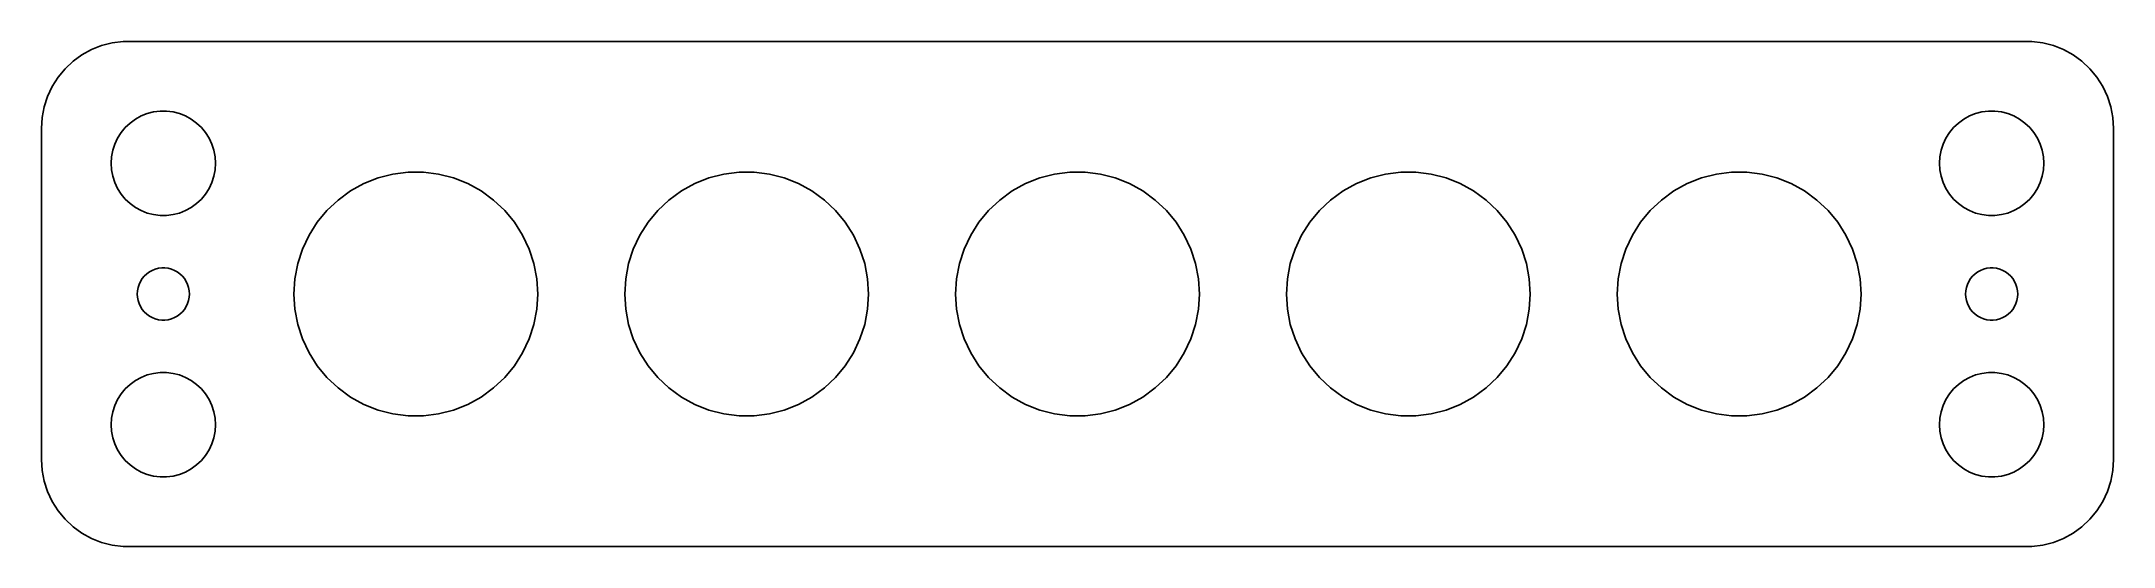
# Model space of a CAD drawing. Header units: metres. Extents: x -60 to 60, y -14 to 14.
import ezdxf

# ---------------------------------------------------------------- set-up
doc = ezdxf.new("R2010")
doc.units = ezdxf.units.M

msp = doc.modelspace()

# ---------------------------------------------------------------- linework, layer by layer
for p, q in [((-55.4369, 14.4114), (-56.0451, 14.2553)), ((-54.8139, 14.4901), (-55.4369, 14.4114)), ((54.8139, 14.4901), (-54.8139, 14.4901)), ((55.4369, 14.4114), (54.8139, 14.4901)), ((56.0451, 14.2553), (55.4369, 14.4114)), ((-57.6871, 13.3526), (-58.1448, 12.9227)), ((-57.1791, 13.7216), (-57.6871, 13.3526)), ((-56.6289, 14.0241), (-57.1791, 13.7216)), ((-56.0451, 14.2553), (-56.6289, 14.0241)), ((56.6289, 14.0241), (56.0451, 14.2553)), ((57.1791, 13.7216), (56.6289, 14.0241)), ((57.6871, 13.3526), (57.1791, 13.7216)), ((58.1448, 12.9227), (57.6871, 13.3526)), ((-58.8815, 11.9088), (-59.1489, 11.3406)), ((-58.5451, 12.4389), (-58.8815, 11.9088)), ((-58.1448, 12.9227), (-58.5451, 12.4389)), ((58.5451, 12.4389), (58.1448, 12.9227)), ((58.8815, 11.9088), (58.5451, 12.4389)), ((59.1489, 11.3406), (58.8815, 11.9088)), ((-59.3429, 10.7434), (-59.4606, 10.1267)), ((-59.1489, 11.3406), (-59.3429, 10.7434)), ((59.3429, 10.7434), (59.1489, 11.3406)), ((59.4606, 10.1267), (59.3429, 10.7434)), ((-59.4606, 10.1267), (-59.5, 9.5)), ((-54.927, 9.26335), (-54.6869, 9.55363)), ((-54.6869, 9.55363), (-54.4123, 9.81154)), ((-54.4123, 9.81154), (-54.1075, 10.033)), ((-54.1075, 10.033), (-53.7773, 10.2145)), ((-53.7773, 10.2145), (-53.427, 10.3532)), ((-53.427, 10.3532), (-53.0621, 10.4469)), ((-53.0621, 10.4469), (-52.6884, 10.4941)), ((-52.6884, 10.4941), (-52.3116, 10.4941)), ((-52.3116, 10.4941), (-51.9379, 10.4469)), ((-51.9379, 10.4469), (-51.5729, 10.3532)), ((-51.5729, 10.3532), (-51.2227, 10.2145)), ((-51.2227, 10.2145), (-50.8925, 10.033)), ((-50.8925, 10.033), (-50.5877, 9.81154)), ((-50.5877, 9.81154), (-50.3131, 9.55363)), ((-50.3131, 9.55363), (-50.0729, 9.26335)), ((50.0729, 9.26335), (50.3131, 9.55363)), ((50.3131, 9.55363), (50.5877, 9.81154)), ((50.5877, 9.81154), (50.8925, 10.033)), ((50.8925, 10.033), (51.2227, 10.2145)), ((51.2227, 10.2145), (51.5729, 10.3532)), ((51.5729, 10.3532), (51.9379, 10.4469)), ((51.9379, 10.4469), (52.3116, 10.4941)), ((52.3116, 10.4941), (52.6884, 10.4941)), ((52.6884, 10.4941), (53.0621, 10.4469)), ((53.0621, 10.4469), (53.427, 10.3532)), ((53.427, 10.3532), (53.7773, 10.2145)), ((53.7773, 10.2145), (54.1075, 10.033)), ((54.1075, 10.033), (54.4123, 9.81154)), ((54.4123, 9.81154), (54.6869, 9.55363)), ((54.6869, 9.55363), (54.927, 9.26335)), ((59.5, 9.5), (59.4606, 10.1267)), ((-59.5, 9.5), (-59.5, -9.5)), ((-55.4057, 8.24606), (-55.2893, 8.60437)), ((-55.2893, 8.60437), (-55.1289, 8.94525)), ((-55.1289, 8.94525), (-54.927, 9.26335)), ((-50.0729, 9.26335), (-49.8711, 8.94525)), ((-49.8711, 8.94525), (-49.7107, 8.60437)), ((-49.7107, 8.60437), (-49.5942, 8.24606)), ((49.5942, 8.24606), (49.7107, 8.60437)), ((49.7107, 8.60437), (49.8711, 8.94525)), ((49.8711, 8.94525), (50.0729, 9.26335)), ((54.927, 9.26335), (55.1289, 8.94525)), ((55.1289, 8.94525), (55.2893, 8.60437)), ((55.2893, 8.60437), (55.4057, 8.24606)), ((59.5, -9.5), (59.5, 9.5)), ((-55.5, 7.5), (-55.4763, 7.87599)), ((-55.4763, 7.12399), (-55.5, 7.5)), ((-55.4763, 7.87599), (-55.4057, 8.24606)), ((-49.5942, 8.24606), (-49.5237, 7.87599)), ((-49.5237, 7.87599), (-49.5, 7.5)), ((-49.5, 7.5), (-49.5237, 7.12399)), ((49.5, 7.5), (49.5237, 7.87599)), ((49.5237, 7.12399), (49.5, 7.5)), ((49.5237, 7.87599), (49.5942, 8.24606)), ((55.4057, 8.24606), (55.4763, 7.87599)), ((55.4763, 7.87599), (55.5, 7.5)), ((55.5, 7.5), (55.4763, 7.12399)), ((-55.4057, 6.75392), (-55.4763, 7.12399)), ((-55.2893, 6.39561), (-55.4057, 6.75392)), ((-55.1289, 6.05473), (-55.2893, 6.39561)), ((-54.927, 5.73663), (-55.1289, 6.05473)), ((-49.8711, 6.05473), (-50.0729, 5.73663)), ((-49.7107, 6.39561), (-49.8711, 6.05473)), ((-49.5942, 6.75392), (-49.7107, 6.39561)), ((-49.5237, 7.12399), (-49.5942, 6.75392)), ((-41.7508, 5.91029), (-40.9805, 6.33379)), ((-40.9805, 6.33379), (-40.1631, 6.65739)), ((-40.1631, 6.65739), (-39.3117, 6.87601)), ((-39.3117, 6.87601), (-38.4395, 6.98618)), ((-38.4395, 6.98618), (-37.5605, 6.98618)), ((-37.5605, 6.98618), (-36.6883, 6.87601)), ((-36.6883, 6.87601), (-35.8369, 6.65739)), ((-35.8369, 6.65739), (-35.0195, 6.33379)), ((-35.0195, 6.33379), (-34.2492, 5.91029)), ((-22.7508, 5.91029), (-21.9805, 6.33379)), ((-21.9805, 6.33379), (-21.1631, 6.65739)), ((-21.1631, 6.65739), (-20.3117, 6.87601)), ((-20.3117, 6.87601), (-19.4395, 6.98618)), ((-19.4395, 6.98618), (-18.5605, 6.98618)), ((-18.5605, 6.98618), (-17.6883, 6.87601)), ((-17.6883, 6.87601), (-16.8369, 6.65739)), ((-16.8369, 6.65739), (-16.0195, 6.33379)), ((-16.0195, 6.33379), (-15.2492, 5.91029)), ((-3.75078, 5.91029), (-2.98045, 6.33379)), ((-2.98045, 6.33379), (-2.16312, 6.65739)), ((-2.16312, 6.65739), (-1.31166, 6.87601)), ((-1.31166, 6.87601), (-0.439529, 6.98618)), ((-0.439529, 6.98618), (0.439529, 6.98618)), ((0.439529, 6.98618), (1.31166, 6.87601)), ((1.31166, 6.87601), (2.16312, 6.65739)), ((2.16312, 6.65739), (2.98045, 6.33379)), ((2.98045, 6.33379), (3.75078, 5.91029)), ((15.2492, 5.91029), (16.0195, 6.33379)), ((16.0195, 6.33379), (16.8369, 6.65739)), ((16.8369, 6.65739), (17.6883, 6.87601)), ((17.6883, 6.87601), (18.5605, 6.98618)), ((18.5605, 6.98618), (19.4395, 6.98618)), ((19.4395, 6.98618), (20.3117, 6.87601)), ((20.3117, 6.87601), (21.1631, 6.65739)), ((21.1631, 6.65739), (21.9805, 6.33379)), ((21.9805, 6.33379), (22.7508, 5.91029)), ((34.2492, 5.91029), (35.0195, 6.33379)), ((35.0195, 6.33379), (35.8369, 6.65739)), ((35.8369, 6.65739), (36.6883, 6.87601)), ((36.6883, 6.87601), (37.5605, 6.98618)), ((37.5605, 6.98618), (38.4395, 6.98618)), ((38.4395, 6.98618), (39.3117, 6.87601)), ((39.3117, 6.87601), (40.1631, 6.65739)), ((40.1631, 6.65739), (40.9805, 6.33379)), ((40.9805, 6.33379), (41.7508, 5.91029)), ((49.5942, 6.75392), (49.5237, 7.12399)), ((49.7107, 6.39561), (49.5942, 6.75392)), ((49.8711, 6.05473), (49.7107, 6.39561)), ((50.0729, 5.73663), (49.8711, 6.05473)), ((55.1289, 6.05473), (54.927, 5.73663)), ((55.2893, 6.39561), (55.1289, 6.05473)), ((55.4057, 6.75392), (55.2893, 6.39561)), ((55.4763, 7.12399), (55.4057, 6.75392)), ((-54.6869, 5.44635), (-54.927, 5.73663)), ((-54.4123, 5.18845), (-54.6869, 5.44635)), ((-54.1075, 4.96701), (-54.4123, 5.18845)), ((-53.7773, 4.78551), (-54.1075, 4.96701)), ((-53.427, 4.64682), (-53.7773, 4.78551)), ((-51.2227, 4.78551), (-51.5729, 4.64682)), ((-50.8925, 4.96701), (-51.2227, 4.78551)), ((-50.5877, 5.18845), (-50.8925, 4.96701)), ((-50.3131, 5.44635), (-50.5877, 5.18845)), ((-50.0729, 5.73663), (-50.3131, 5.44635)), ((-43.6631, 4.11449), (-43.1028, 4.79182)), ((-43.1028, 4.79182), (-42.462, 5.39359)), ((-42.462, 5.39359), (-41.7508, 5.91029)), ((-34.2492, 5.91029), (-33.538, 5.39359)), ((-33.538, 5.39359), (-32.8972, 4.79182)), ((-32.8972, 4.79182), (-32.3369, 4.11449)), ((-24.6631, 4.11449), (-24.1028, 4.79182)), ((-24.1028, 4.79182), (-23.462, 5.39359)), ((-23.462, 5.39359), (-22.7508, 5.91029)), ((-15.2492, 5.91029), (-14.538, 5.39359)), ((-14.538, 5.39359), (-13.8972, 4.79182)), ((-13.8972, 4.79182), (-13.3369, 4.11449)), ((-5.66312, 4.11449), (-5.10277, 4.79182)), ((-5.10277, 4.79182), (-4.46196, 5.39359)), ((-4.46196, 5.39359), (-3.75078, 5.91029)), ((3.75078, 5.91029), (4.46196, 5.39359)), ((4.46196, 5.39359), (5.10277, 4.79182)), ((5.10277, 4.79182), (5.66312, 4.11449)), ((13.3369, 4.11449), (13.8972, 4.79182)), ((13.8972, 4.79182), (14.538, 5.39359)), ((14.538, 5.39359), (15.2492, 5.91029)), ((22.7508, 5.91029), (23.462, 5.39359)), ((23.462, 5.39359), (24.1028, 4.79182)), ((24.1028, 4.79182), (24.6631, 4.11449)), ((32.3369, 4.11449), (32.8972, 4.79182)), ((32.8972, 4.79182), (33.538, 5.39359)), ((33.538, 5.39359), (34.2492, 5.91029)), ((41.7508, 5.91029), (42.462, 5.39359)), ((42.462, 5.39359), (43.1028, 4.79182)), ((43.1028, 4.79182), (43.6631, 4.11449)), ((50.3131, 5.44635), (50.0729, 5.73663)), ((50.5877, 5.18845), (50.3131, 5.44635)), ((50.8925, 4.96701), (50.5877, 5.18845)), ((51.2227, 4.78551), (50.8925, 4.96701)), ((51.5729, 4.64682), (51.2227, 4.78551)), ((53.7773, 4.78551), (53.427, 4.64682)), ((54.1075, 4.96701), (53.7773, 4.78551)), ((54.4123, 5.18845), (54.1075, 4.96701)), ((54.6869, 5.44635), (54.4123, 5.18845)), ((54.927, 5.73663), (54.6869, 5.44635)), ((-53.0621, 4.55313), (-53.427, 4.64682)), ((-52.6884, 4.50591), (-53.0621, 4.55313)), ((-52.3116, 4.50591), (-52.6884, 4.50591)), ((-51.9379, 4.55313), (-52.3116, 4.50591)), ((-51.5729, 4.64682), (-51.9379, 4.55313)), ((-44.1341, 3.37227), (-43.6631, 4.11449)), ((-32.3369, 4.11449), (-31.8658, 3.37227)), ((-25.1341, 3.37227), (-24.6631, 4.11449)), ((-13.3369, 4.11449), (-12.8658, 3.37227)), ((-6.13414, 3.37227), (-5.66312, 4.11449)), ((5.66312, 4.11449), (6.13414, 3.37227)), ((12.8658, 3.37227), (13.3369, 4.11449)), ((24.6631, 4.11449), (25.1341, 3.37227)), ((31.8658, 3.37227), (32.3369, 4.11449)), ((43.6631, 4.11449), (44.1341, 3.37227)), ((51.9379, 4.55313), (51.5729, 4.64682)), ((52.3116, 4.50591), (51.9379, 4.55313)), ((52.6884, 4.50591), (52.3116, 4.50591)), ((53.0621, 4.55313), (52.6884, 4.50591)), ((53.427, 4.64682), (53.0621, 4.55313)), ((-44.7801, 1.74081), (-44.5084, 2.57686)), ((-44.5084, 2.57686), (-44.1341, 3.37227)), ((-31.8658, 3.37227), (-31.4916, 2.57686)), ((-31.4916, 2.57686), (-31.2199, 1.74081)), ((-25.7801, 1.74081), (-25.5084, 2.57686)), ((-25.5084, 2.57686), (-25.1341, 3.37227)), ((-12.8658, 3.37227), (-12.4916, 2.57686)), ((-12.4916, 2.57686), (-12.2199, 1.74081)), ((-6.78008, 1.74081), (-6.50842, 2.57686)), ((-6.50842, 2.57686), (-6.13414, 3.37227)), ((6.13414, 3.37227), (6.50842, 2.57686)), ((6.50842, 2.57686), (6.78008, 1.74081)), ((12.2199, 1.74081), (12.4916, 2.57686)), ((12.4916, 2.57686), (12.8658, 3.37227)), ((25.1341, 3.37227), (25.5084, 2.57686)), ((25.5084, 2.57686), (25.7801, 1.74081)), ((31.2199, 1.74081), (31.4916, 2.57686)), ((31.4916, 2.57686), (31.8658, 3.37227)), ((44.1341, 3.37227), (44.5084, 2.57686)), ((44.5084, 2.57686), (44.7801, 1.74081)), ((-53.4561, 1.15576), (-53.3037, 1.26648)), ((-53.3037, 1.26648), (-53.1387, 1.35724)), ((-53.1387, 1.35724), (-52.9635, 1.42657)), ((-52.9635, 1.42657), (-52.7811, 1.47342)), ((-52.7811, 1.47342), (-52.5942, 1.49704)), ((-52.5942, 1.49704), (-52.4058, 1.49704)), ((-52.4058, 1.49704), (-52.2189, 1.47342)), ((-52.2189, 1.47342), (-52.0365, 1.42657)), ((-52.0365, 1.42657), (-51.8613, 1.35724)), ((-51.8613, 1.35724), (-51.6963, 1.26648)), ((-51.6963, 1.26648), (-51.5439, 1.15576)), ((-44.9448, 0.877319), (-44.7801, 1.74081)), ((-31.2199, 1.74081), (-31.0552, 0.877319)), ((-25.9448, 0.877319), (-25.7801, 1.74081)), ((-12.2199, 1.74081), (-12.0552, 0.877319)), ((-6.94479, 0.877319), (-6.78008, 1.74081)), ((6.78008, 1.74081), (6.94479, 0.877319)), ((12.0552, 0.877319), (12.2199, 1.74081)), ((25.7801, 1.74081), (25.9448, 0.877319)), ((31.0552, 0.877319), (31.2199, 1.74081)), ((44.7801, 1.74081), (44.9448, 0.877319)), ((51.5439, 1.15576), (51.6963, 1.26648)), ((51.6963, 1.26648), (51.8613, 1.35724)), ((51.8613, 1.35724), (52.0365, 1.42657)), ((52.0365, 1.42657), (52.2189, 1.47342)), ((52.2189, 1.47342), (52.4058, 1.49704)), ((52.4058, 1.49704), (52.5942, 1.49704)), ((52.5942, 1.49704), (52.7811, 1.47342)), ((52.7811, 1.47342), (52.9635, 1.42657)), ((52.9635, 1.42657), (53.1387, 1.35724)), ((53.1387, 1.35724), (53.3037, 1.26648)), ((53.3037, 1.26648), (53.4561, 1.15576)), ((-54, 0), (-53.9882, 0.187988)), ((-53.9882, -0.187988), (-54, 0)), ((-53.9882, 0.187988), (-53.9529, 0.373032)), ((-53.9529, 0.373032), (-53.8947, 0.552185)), ((-53.8947, 0.552185), (-53.8145, 0.722626)), ((-53.8145, 0.722626), (-53.7135, 0.881668)), ((-53.7135, 0.881668), (-53.5934, 1.02681)), ((-53.5934, 1.02681), (-53.4561, 1.15576)), ((-51.5439, 1.15576), (-51.4065, 1.02681)), ((-51.4065, 1.02681), (-51.2865, 0.881668)), ((-51.2865, 0.881668), (-51.1855, 0.722626)), ((-51.1855, 0.722626), (-51.1053, 0.552185)), ((-51.1053, 0.552185), (-51.0471, 0.373032)), ((-51.0471, 0.373032), (-51.0118, 0.187988)), ((-51.0118, 0.187988), (-51, 0)), ((-51, 0), (-51.0118, -0.187988)), ((-45, 0), (-44.9448, 0.877319)), ((-44.9448, -0.877319), (-45, 0)), ((-31.0552, 0.877319), (-31, 0)), ((-31, 0), (-31.0552, -0.877319)), ((-26, 0), (-25.9448, 0.877319)), ((-25.9448, -0.877319), (-26, 0)), ((-12.0552, 0.877319), (-12, 0)), ((-12, 0), (-12.0552, -0.877319)), ((-7, 0), (-6.94479, 0.877319)), ((-6.94479, -0.877319), (-7, 0)), ((6.94479, 0.877319), (7, 0)), ((7, 0), (6.94479, -0.877319)), ((12, 0), (12.0552, 0.877319)), ((12.0552, -0.877319), (12, 0)), ((25.9448, 0.877319), (26, 0)), ((26, 0), (25.9448, -0.877319)), ((31, 0), (31.0552, 0.877319)), ((31.0552, -0.877319), (31, 0)), ((44.9448, 0.877319), (45, 0)), ((45, 0), (44.9448, -0.877319)), ((51, 0), (51.0118, 0.187988)), ((51.0118, -0.187988), (51, 0)), ((51.0118, 0.187988), (51.0471, 0.373032)), ((51.0471, 0.373032), (51.1053, 0.552185)), ((51.1053, 0.552185), (51.1855, 0.722626)), ((51.1855, 0.722626), (51.2865, 0.881668)), ((51.2865, 0.881668), (51.4065, 1.02681)), ((51.4065, 1.02681), (51.5439, 1.15576)), ((53.4561, 1.15576), (53.5934, 1.02681)), ((53.5934, 1.02681), (53.7135, 0.881668)), ((53.7135, 0.881668), (53.8145, 0.722626)), ((53.8145, 0.722626), (53.8947, 0.552185)), ((53.8947, 0.552185), (53.9529, 0.373032)), ((53.9529, 0.373032), (53.9882, 0.187988)), ((53.9882, 0.187988), (54, 0)), ((54, 0), (53.9882, -0.187988)), ((-53.9529, -0.373032), (-53.9882, -0.187988)), ((-53.8947, -0.552185), (-53.9529, -0.373032)), ((-53.8145, -0.722626), (-53.8947, -0.552185)), ((-53.7135, -0.881668), (-53.8145, -0.722626)), ((-53.5934, -1.02681), (-53.7135, -0.881668)), ((-53.4561, -1.15576), (-53.5934, -1.02681)), ((-53.3037, -1.26648), (-53.4561, -1.15576)), ((-51.5439, -1.15576), (-51.6963, -1.26648)), ((-51.4065, -1.02681), (-51.5439, -1.15576)), ((-51.2865, -0.881668), (-51.4065, -1.02681)), ((-51.1855, -0.722626), (-51.2865, -0.881668)), ((-51.1053, -0.552185), (-51.1855, -0.722626)), ((-51.0471, -0.373032), (-51.1053, -0.552185)), ((-51.0118, -0.187988), (-51.0471, -0.373032)), ((-44.7801, -1.74081), (-44.9448, -0.877319)), ((-31.0552, -0.877319), (-31.2199, -1.74081)), ((-25.7801, -1.74081), (-25.9448, -0.877319)), ((-12.0552, -0.877319), (-12.2199, -1.74081)), ((-6.78008, -1.74081), (-6.94479, -0.877319)), ((6.94479, -0.877319), (6.78008, -1.74081)), ((12.2199, -1.74081), (12.0552, -0.877319)), ((25.9448, -0.877319), (25.7801, -1.74081)), ((31.2199, -1.74081), (31.0552, -0.877319)), ((44.9448, -0.877319), (44.7801, -1.74081)), ((51.0471, -0.373032), (51.0118, -0.187988)), ((51.1053, -0.552185), (51.0471, -0.373032)), ((51.1855, -0.722626), (51.1053, -0.552185)), ((51.2865, -0.881668), (51.1855, -0.722626)), ((51.4065, -1.02681), (51.2865, -0.881668)), ((51.5439, -1.15576), (51.4065, -1.02681)), ((51.6963, -1.26648), (51.5439, -1.15576)), ((53.4561, -1.15576), (53.3037, -1.26648)), ((53.5934, -1.02681), (53.4561, -1.15576)), ((53.7135, -0.881668), (53.5934, -1.02681)), ((53.8145, -0.722626), (53.7135, -0.881668)), ((53.8947, -0.552185), (53.8145, -0.722626)), ((53.9529, -0.373032), (53.8947, -0.552185)), ((53.9882, -0.187988), (53.9529, -0.373032)), ((-53.1387, -1.35724), (-53.3037, -1.26648)), ((-52.9635, -1.42657), (-53.1387, -1.35724)), ((-52.7811, -1.47342), (-52.9635, -1.42657)), ((-52.5942, -1.49704), (-52.7811, -1.47342)), ((-52.4058, -1.49704), (-52.5942, -1.49704)), ((-52.2189, -1.47342), (-52.4058, -1.49704)), ((-52.0365, -1.42657), (-52.2189, -1.47342)), ((-51.8613, -1.35724), (-52.0365, -1.42657)), ((-51.6963, -1.26648), (-51.8613, -1.35724)), ((-44.5084, -2.57686), (-44.7801, -1.74081)), ((-31.2199, -1.74081), (-31.4916, -2.57686)), ((-25.5084, -2.57686), (-25.7801, -1.74081)), ((-12.2199, -1.74081), (-12.4916, -2.57686)), ((-6.50842, -2.57686), (-6.78008, -1.74081)), ((6.78008, -1.74081), (6.50842, -2.57686)), ((12.4916, -2.57686), (12.2199, -1.74081)), ((25.7801, -1.74081), (25.5084, -2.57686)), ((31.4916, -2.57686), (31.2199, -1.74081)), ((44.7801, -1.74081), (44.5084, -2.57686)), ((51.8613, -1.35724), (51.6963, -1.26648)), ((52.0365, -1.42657), (51.8613, -1.35724)), ((52.2189, -1.47342), (52.0365, -1.42657)), ((52.4058, -1.49704), (52.2189, -1.47342)), ((52.5942, -1.49704), (52.4058, -1.49704)), ((52.7811, -1.47342), (52.5942, -1.49704)), ((52.9635, -1.42657), (52.7811, -1.47342)), ((53.1387, -1.35724), (52.9635, -1.42657)), ((53.3037, -1.26648), (53.1387, -1.35724)), ((-44.1341, -3.37227), (-44.5084, -2.57686)), ((-43.6631, -4.11449), (-44.1341, -3.37227)), ((-31.8658, -3.37227), (-32.3369, -4.11449)), ((-31.4916, -2.57686), (-31.8658, -3.37227)), ((-25.1341, -3.37227), (-25.5084, -2.57686)), ((-24.6631, -4.11449), (-25.1341, -3.37227)), ((-12.8658, -3.37227), (-13.3369, -4.11449)), ((-12.4916, -2.57686), (-12.8658, -3.37227)), ((-6.13414, -3.37227), (-6.50842, -2.57686)), ((-5.66312, -4.11449), (-6.13414, -3.37227)), ((6.13414, -3.37227), (5.66312, -4.11449)), ((6.50842, -2.57686), (6.13414, -3.37227)), ((12.8658, -3.37227), (12.4916, -2.57686)), ((13.3369, -4.11449), (12.8658, -3.37227)), ((25.1341, -3.37227), (24.6631, -4.11449)), ((25.5084, -2.57686), (25.1341, -3.37227)), ((31.8658, -3.37227), (31.4916, -2.57686)), ((32.3369, -4.11449), (31.8658, -3.37227)), ((44.1341, -3.37227), (43.6631, -4.11449)), ((44.5084, -2.57686), (44.1341, -3.37227)), ((-53.7773, -4.78551), (-53.427, -4.64682)), ((-53.427, -4.64682), (-53.0621, -4.55313)), ((-53.0621, -4.55313), (-52.6884, -4.50591)), ((-52.6884, -4.50591), (-52.3116, -4.50591)), ((-52.3116, -4.50591), (-51.9379, -4.55313)), ((-51.9379, -4.55313), (-51.5729, -4.64682)), ((-51.5729, -4.64682), (-51.2227, -4.78551)), ((-43.1028, -4.79182), (-43.6631, -4.11449)), ((-32.3369, -4.11449), (-32.8972, -4.79182)), ((-24.1028, -4.79182), (-24.6631, -4.11449)), ((-13.3369, -4.11449), (-13.8972, -4.79182)), ((-5.10277, -4.79182), (-5.66312, -4.11449)), ((5.66312, -4.11449), (5.10277, -4.79182)), ((13.8972, -4.79182), (13.3369, -4.11449)), ((24.6631, -4.11449), (24.1028, -4.79182)), ((32.8972, -4.79182), (32.3369, -4.11449)), ((43.6631, -4.11449), (43.1028, -4.79182)), ((51.2227, -4.78551), (51.5729, -4.64682)), ((51.5729, -4.64682), (51.9379, -4.55313)), ((51.9379, -4.55313), (52.3116, -4.50591)), ((52.3116, -4.50591), (52.6884, -4.50591)), ((52.6884, -4.50591), (53.0621, -4.55313)), ((53.0621, -4.55313), (53.427, -4.64682)), ((53.427, -4.64682), (53.7773, -4.78551)), ((-55.1289, -6.05473), (-54.927, -5.73663)), ((-54.927, -5.73663), (-54.6869, -5.44635)), ((-54.6869, -5.44635), (-54.4123, -5.18845)), ((-54.4123, -5.18845), (-54.1075, -4.96701)), ((-54.1075, -4.96701), (-53.7773, -4.78551)), ((-51.2227, -4.78551), (-50.8925, -4.96701)), ((-50.8925, -4.96701), (-50.5877, -5.18845)), ((-50.5877, -5.18845), (-50.3131, -5.44635)), ((-50.3131, -5.44635), (-50.0729, -5.73663)), ((-50.0729, -5.73663), (-49.8711, -6.05473)), ((-42.462, -5.39359), (-43.1028, -4.79182)), ((-41.7508, -5.91029), (-42.462, -5.39359)), ((-40.9805, -6.33379), (-41.7508, -5.91029)), ((-34.2492, -5.91029), (-35.0195, -6.33379)), ((-33.538, -5.39359), (-34.2492, -5.91029)), ((-32.8972, -4.79182), (-33.538, -5.39359)), ((-23.462, -5.39359), (-24.1028, -4.79182)), ((-22.7508, -5.91029), (-23.462, -5.39359)), ((-21.9805, -6.33379), (-22.7508, -5.91029)), ((-15.2492, -5.91029), (-16.0195, -6.33379)), ((-14.538, -5.39359), (-15.2492, -5.91029)), ((-13.8972, -4.79182), (-14.538, -5.39359)), ((-4.46196, -5.39359), (-5.10277, -4.79182)), ((-3.75078, -5.91029), (-4.46196, -5.39359)), ((-2.98045, -6.33379), (-3.75078, -5.91029)), ((3.75078, -5.91029), (2.98045, -6.33379)), ((4.46196, -5.39359), (3.75078, -5.91029)), ((5.10277, -4.79182), (4.46196, -5.39359)), ((14.538, -5.39359), (13.8972, -4.79182)), ((15.2492, -5.91029), (14.538, -5.39359)), ((16.0195, -6.33379), (15.2492, -5.91029)), ((22.7508, -5.91029), (21.9805, -6.33379)), ((23.462, -5.39359), (22.7508, -5.91029)), ((24.1028, -4.79182), (23.462, -5.39359)), ((33.538, -5.39359), (32.8972, -4.79182)), ((34.2492, -5.91029), (33.538, -5.39359)), ((35.0195, -6.33379), (34.2492, -5.91029)), ((41.7508, -5.91029), (40.9805, -6.33379)), ((42.462, -5.39359), (41.7508, -5.91029)), ((43.1028, -4.79182), (42.462, -5.39359)), ((49.8711, -6.05473), (50.0729, -5.73663)), ((50.0729, -5.73663), (50.3131, -5.44635)), ((50.3131, -5.44635), (50.5877, -5.18845)), ((50.5877, -5.18845), (50.8925, -4.96701)), ((50.8925, -4.96701), (51.2227, -4.78551)), ((53.7773, -4.78551), (54.1075, -4.96701)), ((54.1075, -4.96701), (54.4123, -5.18845)), ((54.4123, -5.18845), (54.6869, -5.44635)), ((54.6869, -5.44635), (54.927, -5.73663)), ((54.927, -5.73663), (55.1289, -6.05473)), ((-55.5, -7.5), (-55.4763, -7.12399)), ((-55.4763, -7.12399), (-55.4057, -6.75392)), ((-55.4057, -6.75392), (-55.2893, -6.39561)), ((-55.2893, -6.39561), (-55.1289, -6.05473)), ((-49.8711, -6.05473), (-49.7107, -6.39561)), ((-49.7107, -6.39561), (-49.5942, -6.75392)), ((-49.5942, -6.75392), (-49.5237, -7.12399)), ((-49.5237, -7.12399), (-49.5, -7.5)), ((-40.1631, -6.65739), (-40.9805, -6.33379)), ((-39.3117, -6.87601), (-40.1631, -6.65739)), ((-38.4395, -6.98618), (-39.3117, -6.87601)), ((-37.5605, -6.98618), (-38.4395, -6.98618)), ((-36.6883, -6.87601), (-37.5605, -6.98618)), ((-35.8369, -6.65739), (-36.6883, -6.87601)), ((-35.0195, -6.33379), (-35.8369, -6.65739)), ((-21.1631, -6.65739), (-21.9805, -6.33379)), ((-20.3117, -6.87601), (-21.1631, -6.65739)), ((-19.4395, -6.98618), (-20.3117, -6.87601)), ((-18.5605, -6.98618), (-19.4395, -6.98618)), ((-17.6883, -6.87601), (-18.5605, -6.98618)), ((-16.8369, -6.65739), (-17.6883, -6.87601)), ((-16.0195, -6.33379), (-16.8369, -6.65739)), ((-2.16312, -6.65739), (-2.98045, -6.33379)), ((-1.31166, -6.87601), (-2.16312, -6.65739)), ((-0.439529, -6.98618), (-1.31166, -6.87601)), ((0.439529, -6.98618), (-0.439529, -6.98618)), ((1.31166, -6.87601), (0.439529, -6.98618)), ((2.16312, -6.65739), (1.31166, -6.87601)), ((2.98045, -6.33379), (2.16312, -6.65739)), ((16.8369, -6.65739), (16.0195, -6.33379)), ((17.6883, -6.87601), (16.8369, -6.65739)), ((18.5605, -6.98618), (17.6883, -6.87601)), ((19.4395, -6.98618), (18.5605, -6.98618)), ((20.3117, -6.87601), (19.4395, -6.98618)), ((21.1631, -6.65739), (20.3117, -6.87601)), ((21.9805, -6.33379), (21.1631, -6.65739)), ((35.8369, -6.65739), (35.0195, -6.33379)), ((36.6883, -6.87601), (35.8369, -6.65739)), ((37.5605, -6.98618), (36.6883, -6.87601)), ((38.4395, -6.98618), (37.5605, -6.98618)), ((39.3117, -6.87601), (38.4395, -6.98618)), ((40.1631, -6.65739), (39.3117, -6.87601)), ((40.9805, -6.33379), (40.1631, -6.65739)), ((49.5, -7.5), (49.5237, -7.12399)), ((49.5237, -7.12399), (49.5942, -6.75392)), ((49.5942, -6.75392), (49.7107, -6.39561)), ((49.7107, -6.39561), (49.8711, -6.05473)), ((55.1289, -6.05473), (55.2893, -6.39561)), ((55.2893, -6.39561), (55.4057, -6.75392)), ((55.4057, -6.75392), (55.4763, -7.12399)), ((55.4763, -7.12399), (55.5, -7.5)), ((-55.4763, -7.87599), (-55.5, -7.5)), ((-55.4057, -8.24606), (-55.4763, -7.87599)), ((-55.2893, -8.60437), (-55.4057, -8.24606)), ((-49.5942, -8.24606), (-49.7107, -8.60437)), ((-49.5237, -7.87599), (-49.5942, -8.24606)), ((-49.5, -7.5), (-49.5237, -7.87599)), ((49.5237, -7.87599), (49.5, -7.5)), ((49.5942, -8.24606), (49.5237, -7.87599)), ((49.7107, -8.60437), (49.5942, -8.24606)), ((55.4057, -8.24606), (55.2893, -8.60437)), ((55.4763, -7.87599), (55.4057, -8.24606)), ((55.5, -7.5), (55.4763, -7.87599)), ((-59.5, -9.5), (-59.4606, -10.1267)), ((-55.1289, -8.94525), (-55.2893, -8.60437)), ((-54.927, -9.26335), (-55.1289, -8.94525)), ((-54.6869, -9.55363), (-54.927, -9.26335)), ((-50.0729, -9.26335), (-50.3131, -9.55363)), ((-49.8711, -8.94525), (-50.0729, -9.26335)), ((-49.7107, -8.60437), (-49.8711, -8.94525)), ((49.8711, -8.94525), (49.7107, -8.60437)), ((50.0729, -9.26335), (49.8711, -8.94525)), ((50.3131, -9.55363), (50.0729, -9.26335)), ((54.927, -9.26335), (54.6869, -9.55363)), ((55.1289, -8.94525), (54.927, -9.26335)), ((55.2893, -8.60437), (55.1289, -8.94525)), ((59.4606, -10.1267), (59.5, -9.5)), ((-59.4606, -10.1267), (-59.3429, -10.7434)), ((-54.4123, -9.81154), (-54.6869, -9.55363)), ((-54.1075, -10.033), (-54.4123, -9.81154)), ((-53.7773, -10.2145), (-54.1075, -10.033)), ((-53.427, -10.3532), (-53.7773, -10.2145)), ((-53.0621, -10.4469), (-53.427, -10.3532)), ((-52.6884, -10.4941), (-53.0621, -10.4469)), ((-52.3116, -10.4941), (-52.6884, -10.4941)), ((-51.9379, -10.4469), (-52.3116, -10.4941)), ((-51.5729, -10.3532), (-51.9379, -10.4469)), ((-51.2227, -10.2145), (-51.5729, -10.3532)), ((-50.8925, -10.033), (-51.2227, -10.2145)), ((-50.5877, -9.81154), (-50.8925, -10.033)), ((-50.3131, -9.55363), (-50.5877, -9.81154)), ((50.5877, -9.81154), (50.3131, -9.55363)), ((50.8925, -10.033), (50.5877, -9.81154)), ((51.2227, -10.2145), (50.8925, -10.033)), ((51.5729, -10.3532), (51.2227, -10.2145)), ((51.9379, -10.4469), (51.5729, -10.3532)), ((52.3116, -10.4941), (51.9379, -10.4469)), ((52.6884, -10.4941), (52.3116, -10.4941)), ((53.0621, -10.4469), (52.6884, -10.4941)), ((53.427, -10.3532), (53.0621, -10.4469)), ((53.7773, -10.2145), (53.427, -10.3532)), ((54.1075, -10.033), (53.7773, -10.2145)), ((54.4123, -9.81154), (54.1075, -10.033)), ((54.6869, -9.55363), (54.4123, -9.81154)), ((59.3429, -10.7434), (59.4606, -10.1267)), ((-59.3429, -10.7434), (-59.1489, -11.3406)), ((-59.1489, -11.3406), (-58.8815, -11.9088)), ((58.8815, -11.9088), (59.1489, -11.3406)), ((59.1489, -11.3406), (59.3429, -10.7434)), ((-58.8815, -11.9088), (-58.5451, -12.4389)), ((-58.5451, -12.4389), (-58.1448, -12.9227)), ((-58.1448, -12.9227), (-57.6871, -13.3526)), ((57.6871, -13.3526), (58.1448, -12.9227)), ((58.1448, -12.9227), (58.5451, -12.4389)), ((58.5451, -12.4389), (58.8815, -11.9088)), ((-57.6871, -13.3526), (-57.1791, -13.7216)), ((-57.1791, -13.7216), (-56.6289, -14.0241)), ((-56.6289, -14.0241), (-56.0451, -14.2553)), ((-56.0451, -14.2553), (-55.4369, -14.4114)), ((55.4369, -14.4114), (56.0451, -14.2553)), ((56.0451, -14.2553), (56.6289, -14.0241)), ((56.6289, -14.0241), (57.1791, -13.7216)), ((57.1791, -13.7216), (57.6871, -13.3526)), ((-55.4369, -14.4114), (-54.8139, -14.4901)), ((-54.8139, -14.4901), (54.8139, -14.4901)), ((54.8139, -14.4901), (55.4369, -14.4114))]:
    msp.add_line(p, q)

doc.saveas('drawing.dxf')
